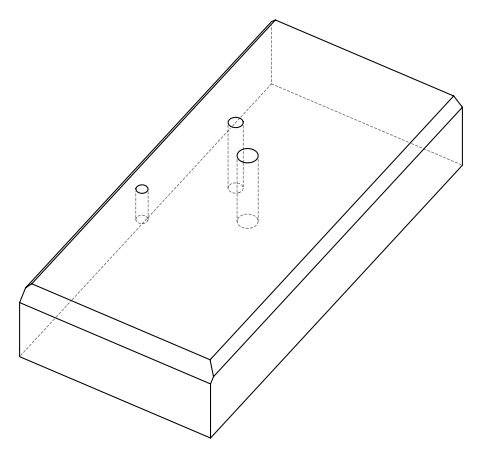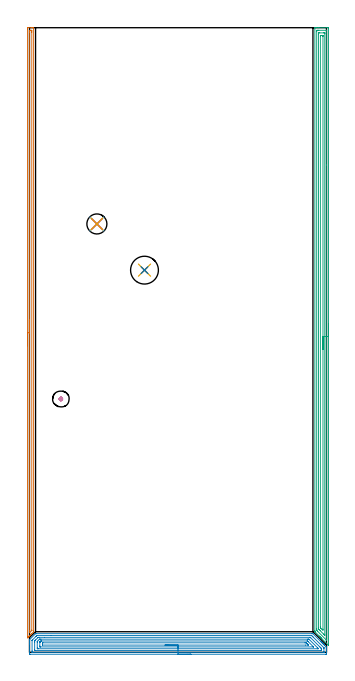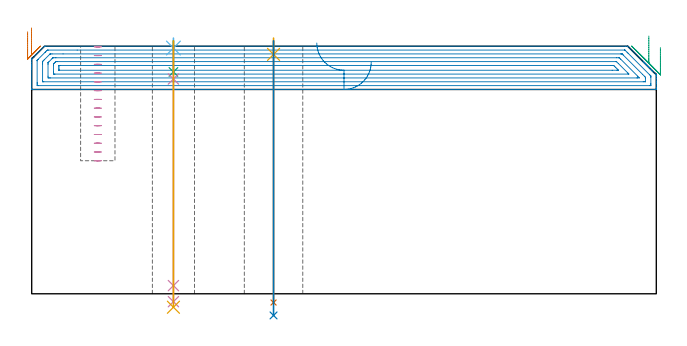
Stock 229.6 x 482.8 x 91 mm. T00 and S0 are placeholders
(PLAN: 11 operations, 7 tool changes, 36.6 min)
(1 AREA_MILL | FG_CHAMFER_SURFACE | UGT0205_001 | 7.69 min | 5424 mm3)
(2 AREA_MILL_1 | FG_CHAMFER_SURFACE_1 | UGT0205_001 | 11.1 min | 28775 mm3)
(3 AREA_MILL_2 | FG_CHAMFER_SURFACE_2 | UGT0205_001 | 15.36 min | 25922 mm3)
(4 MILL_BLIND_HOLE_FROM_SOLID_MATERIAL | STEP1POCKET | UGT0201_128 | Spiral | 0.7 min | 5237 mm3)
(5 SPOT_DRILL | STEP1HOLE | NXT0321_9005460120000 | 0.05 min | 174 mm3)
(6 SPOT_DRILL_1 | STEP1HOLE_1 | NXT0321_9005460120000 | 0.03 min | 16 mm3)
(7 DRILL_THROUGH_HOLE_INTO_CENTER | STEP1HOLE | NXT0301_065 | 0.39 min | 6139 mm3)
(8 DRILL_TO_ENLARGE_THROUGH_HOLE | STEP1HOLE | UGT0301_052 | 0.41 min | 26664 mm3)
(9 DRILL_BLIND_HOLE_INTO_CENTER | STEP1HOLE_1 | UGT0301_185 | 0.05 min | 251 mm3)
(10 GUN_DRILL_THROUGH_HOLE | STEP1HOLE_1 | UGT0307_002 | 0.45 min | 2299 mm3)
(11 SPADE_DRILL_TO_ENLARGE_THROUGH_HOLE | STEP1HOLE_1 | UGT0306_006 | 0.39 min | 14569 mm3)
(TOOL UGT0205_001 | Chamfer Mill 20 x 3 x 45 deg. | D20 FL50 Z2)
(TOOL UGT0201_128 | Carbide End Mill 10.0 | D10 FL15 Z4)
(TOOL NXT0321_9005460120000 | NC Spot Drill, 142deg, 12mm, Carbide, Uncoated | D12 PA142 FL30 Z2)
(TOOL NXT0301_065 | Carbide Drill 9.4mm [860.1-0940-075A1-MM 2214] | D9.4 PA140 FL98 Z2)
(TOOL UGT0301_052 | Twist Drill 21.5 mm | D21.5 PA118 FL150 Z2)
(TOOL UGT0301_185 | Twist Drill 6.3 mm | D6.3 PA118 FL61 Z2)
(TOOL UGT0307_002 | Gun Drill 6 mm | D6 PA130 FL24 Z1)
(TOOL UGT0306_006 | Spade Drill 15.5mm | D15.5 PA132 FL10 Z2)
(OP 1 AREA_MILL)
G17 G21 G94 G90
T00 M6
G54
G17 G0 G90 X-1.5 Y237. S1061 M3
G43 Z101. H0
Z96.3
G94 G1 Y237.038 Z95.428 F250.
Y237.152 Z94.564
Y237.341 Z93.712
Y237.603 Z92.88
Y237.937 Z92.074
Y238.34 Z91.3
Y238.808 Z90.564
Y239.339 Z89.872
Y239.929 Z89.229
Y240.572 Z88.64
Y241.264 Z88.108
Y242. Z87.64
Y242.774 Z87.237
Y243.58 Z86.903
Y244.412 Z86.641
Y245.263 Z86.452
Y246.128 Z86.338
Y247. Z86.3
Y481.849
X-1.499 Y482.17 Z86.301
X-1.493 Y482.736 Z86.304
X-1.491 Y482.792 Z86.305
X-0.93 Y482.8 Z86.866
X1.74 Z89.535
X2.467 Z90.267
X2.735 Z90.534
X3.151 Y482.792 Z90.943
X3.197 Y482.79 Z90.988
X3.2 Y482.617 Z91.
Y16.3
Y15.905 Z90.984
X3.108 Y15.806 Z90.903
X3.075 Y15.774 Z90.873
X1.812 Y14.512 Z89.612
X0.918 Y13.618 Z88.717
X0.85 Y13.548 Z88.646
X0.782 Y13.482 Z88.581
X0.62 Y13.32 Z88.419
X0.553 Y13.252 Z88.35
X0.487 Y13.187 Z88.286
X0.322 Y13.022 Z88.121
X0.257 Y12.955 Z88.053
X0.192 Y12.892 Z87.991
X0.024 Y12.724 Z87.823
X-0.04 Y12.659 Z87.757
X-0.103 Y12.596 Z87.696
X-0.274 Y12.426 Z87.525
X-0.337 Y12.362 Z87.46
X-0.399 Y12.301 Z87.4
X-0.572 Y12.128 Z87.227
X-0.633 Y12.065 Z87.163
X-0.694 Y12.006 Z87.105
X-0.87 Y11.829 Z86.929
X-0.93 Y11.769 Z86.867
X-1.104 Y11.596 Z86.696
X-1.169 Y11.531 Z86.631
X-1.375 Y11.324 Z86.423
X-1.47 Y11.233 Z86.328
X-1.494 Y11.217 Z86.303
X-1.499 Y11.233 Z86.299
X-1.5 Y11.448 Z86.3
Y247.
X-0.086 Z87.714
Y479.534
X-0.082 Y480.382 Z87.718
X-0.08 Y480.423 Z87.72
X-0.04 Y480.79 Z87.76
X0.436 Y480.797 Z88.236
X0.85 Y480.798 Z88.65
X1.327 Y480.797 Z89.127
X1.74 Y480.79 Z89.54
X1.78 Y480.382 Z89.58
X1.783 Y480.339 Z89.583
X1.786 Y479.488 Z89.586
Y479.442
X1.785 Y17.103 Z89.585
X1.782 Y17.011 Z89.582
X1.779 Y16.952 Z89.579
X1.768 Y16.93 Z89.568
X1.74 Y16.897 Z89.54
X1.445 Y16.596 Z89.245
X0.255 Y15.406 Z88.055
X0.105 Y15.26 Z87.905
X-0.04 Y15.122 Z87.76
X-0.079 Y15.406 Z87.721
X-0.082 Y15.448 Z87.718
X-0.086 Y16.3 Z87.714
Y16.346
Y247.
Y247.871 Z87.752
Y248.736 Z87.866
Y249.588 Z88.055
Y250.42 Z88.317
Y251.226 Z88.651
Y252. Z89.054
Y252.736 Z89.523
Y253.428 Z90.054
Y254.071 Z90.643
Y254.66 Z91.286
Y255.191 Z91.978
Y255.66 Z92.714
Y256.063 Z93.488
Y256.397 Z94.294
Y256.659 Z95.126
Y256.848 Z95.978
Y256.962 Z96.843
Y257. Z97.714
G0 Z101.
M5
M2
(OP 2 AREA_MILL_1)
G17 G21 G94 G90
T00 M6
G54
G17 G0 G90 X124.8 Y-1.5 S1061 M3
G43 Z101. H0
Z85.1
G94 G1 X124.762 Z84.228 F250.
X124.648 Z83.363
X124.459 Z82.512
X124.197 Z81.68
X123.863 Z80.874
X123.46 Z80.1
X122.992 Z79.364
X122.46 Z78.672
X121.871 Z78.029
X121.228 Z77.44
X120.536 Z76.908
X119.8 Z76.44
X119.026 Z76.037
X118.22 Z75.703
X117.388 Z75.441
X116.536 Z75.252
X115.672 Z75.138
X114.8 Z75.1
X0.602
X0.166 Y-1.496 Z75.102
X0.01 Y-1.492 Z75.106
X0. Y-1.332 Z75.265
Y6.009 Z82.604
Y6.584 Z83.181
Y6.891 Z83.487
Y7.465 Z84.062
Y7.773 Z84.368
Y8.387 Z84.987
Y9.455 Z86.055
Y9.516 Z86.115
Y9.699 Z86.296
X0.007 Y9.708 Z86.305
X4.688 Y14.388 Z90.987
X4.704 Y14.394 Z90.99
X5.062 Y14.4 Z91.
X218.292
X219.097 Y14.394 Z90.992
X219.114 Y14.387 Z90.985
X224.848 Y8.654 Z85.25
X224.984 Y8.517 Z85.115
X225.149 Y8.352 Z84.95
X225.289 Y8.213 Z84.809
X225.43 Y8.071 Z84.669
X225.585 Y7.916 Z84.514
X225.73 Y7.773 Z84.368
X225.876 Y7.625 Z84.223
X226.021 Y7.481 Z84.078
X226.171 Y7.332 Z83.927
X226.322 Y7.179 Z83.777
X226.456 Y7.045 Z83.643
X226.612 Y6.891 Z83.486
X226.768 Y6.733 Z83.331
X226.892 Y6.609 Z83.207
X227.053 Y6.45 Z83.045
X227.554 Y5.946 Z82.546
X227.809 Y5.692 Z82.29
X227.934 Y5.568 Z82.164
X228.284 Y5.216 Z81.816
X229.381 Y4.119 Z80.718
X229.593 Y3.907 Z80.505
X229.6 Y3.899 Z80.496
Y3.805 Z80.404
Y3.354 Z79.953
Y2.482 Z79.077
Y1.293 Z77.89
Y0.719 Z77.313
Y-0.757 Z75.838
X229.597 Y-1.045 Z75.551
X229.591 Y-1.491 Z75.105
X229.454 Y-1.495 Z75.102
X228.998 Y-1.5 Z75.1
X114.8
Y-0.086 Z76.514
X2.386 Y-0.085 Z76.515
X2.306 Y-0.084 Z76.516
X2.021 Y-0.079 Z76.521
X2.01 Y0.013 Z76.613
X2.003 Y0.215 Z76.815
X2.001 Y0.719 Z77.319
X2. Y1.1 Z77.7
Y9.035 Z85.635
X2.003 Y9.161 Z85.761
X2.008 Y9.223 Z85.823
X2.012 Y9.251 Z85.851
X2.03 Y9.271 Z85.871
X2.286 Y9.536 Z86.136
X2.336 Y9.586 Z86.186
X4.931 Y12.181 Z88.781
X5.062 Y12.313 Z88.913
X5.443 Y12.687 Z89.287
X5.619 Y12.857 Z89.457
X5.756 Y12.979 Z89.579
X5.955 Y12.984 Z89.584
X6.034 Y12.985 Z89.585
X16.72 Y12.986 Z89.586
X217.885 Y12.985 Z89.585
X217.987 Y12.984 Z89.584
X218.037 Y12.981 Z89.581
X218.058 Y12.979 Z89.579
X218.09 Y12.95 Z89.55
X218.292 Y12.756 Z89.356
X218.869 Y12.181 Z88.781
X219.184 Y11.866 Z88.466
X227.214 Y3.836 Z80.436
X227.449 Y3.598 Z80.198
X227.563 Y3.478 Z80.078
X227.589 Y3.449 Z80.049
X227.593 Y3.418 Z80.018
X227.596 Y3.364 Z79.964
X227.6 Y2.983 Z79.583
X227.599 Y0.719 Z77.319
X227.598 Y0.339 Z76.939
X227.59 Y-0.044 Z76.556
X227.586 Y-0.08 Z76.52
X227.569 Y-0.082 Z76.518
X227.519 Y-0.084 Z76.516
X227.418 Y-0.085 Z76.515
X227.214 Y-0.086 Z76.514
X114.8
Y1.328 Z77.928
X4.445 Y1.329 Z77.929
X4.17 Y1.331 Z77.931
X4.079 Y1.332 Z77.932
X4.015 Y1.335 Z77.935
X4.009 Y1.433 Z78.033
X4.003 Y1.6 Z78.2
X4.001 Y1.768 Z78.368
Y7.94 Z84.54
X4.01 Y8.654 Z85.254
X4.017 Y8.806 Z85.406
X4.17 Y8.967 Z85.567
X4.455 Y9.255 Z85.855
X4.735 Y9.536 Z86.136
X6.5 Y11.299 Z87.899
X6.675 Y11.47 Z88.07
X6.737 Y11.526 Z88.126
X6.783 Y11.565 Z88.165
X6.847 Y11.566 Z88.166
X7.465 Y11.57 Z88.17
X11.525 Y11.572 Z88.172
X216.508 Y11.571 Z88.171
X216.783 Y11.569 Z88.169
X216.966 Y11.565 Z88.165
X217.026 Y11.563 Z88.163
X217.051 Y11.542 Z88.142
X217.102 Y11.495 Z88.095
X217.301 Y11.299 Z87.899
X217.4 Y11.201 Z87.801
X224.538 Y4.063 Z80.663
X225.234 Y3.364 Z79.964
X225.43 Y3.164 Z79.764
X225.59 Y2.985 Z79.585
X225.597 Y2.65 Z79.25
X225.599 Y2.482 Z79.082
Y1.434 Z78.034
X225.594 Y1.376 Z77.976
X225.59 Y1.338 Z77.938
X225.566 Y1.335 Z77.935
X225.43 Y1.333 Z77.933
X224.812 Y1.329 Z77.929
X114.8 Y1.328 Z77.928
Y2.743 Z79.343
X6.847
X6.581 Y2.744 Z79.344
X6.115 Y2.75 Z79.35
X6.01 Y2.754 Z79.354
X6. Y3.364 Z79.964
Y7.773 Z84.373
X6.003 Y8.191 Z84.791
X6.007 Y8.295 Z84.895
X6.01 Y8.346 Z84.946
X6.036 Y8.376 Z84.976
X6.132 Y8.479 Z85.079
X6.304 Y8.654 Z85.254
X7.461 Y9.811 Z86.411
X7.739 Y10.085 Z86.685
X7.81 Y10.149 Z86.749
X7.871 Y10.152 Z86.752
X8.005 Y10.155 Z86.755
X8.631 Y10.157 Z86.757
X8.895
X214.987
X215.616 Y10.156 Z86.756
X215.883 Y10.153 Z86.753
X215.955 Y10.15 Z86.75
X216.004 Y10.135 Z86.735
X216.508 Y9.643 Z86.243
X222.786 Y3.364 Z79.964
X223.375 Y2.75 Z79.35
X222.753 Y2.745 Z79.345
X222.489 Y2.743 Z79.343
X114.8
Y4.157 Z80.757
X8.541
X8.362 Y4.159 Z80.759
X8.012 Y4.164 Z80.764
X8.009 Y4.246 Z80.846
X8.001 Y4.869 Z81.469
X8. Y7.514 Z84.114
X8.002 Y7.773 Z84.373
X8.005 Y7.85 Z84.45
X8.01 Y7.888 Z84.488
X8.03 Y7.92 Z84.52
X8.126 Y8.022 Z84.622
X8.249 Y8.15 Z84.75
X8.631 Y8.533 Z85.133
X8.693 Y8.594 Z85.194
X8.756 Y8.654 Z85.254
X8.842 Y8.732 Z85.332
X9.164 Y8.739 Z85.339
X9.344 Y8.742 Z85.342
X214.634 Y8.743 Z85.343
X214.724 Y8.741 Z85.341
X214.813 Y8.738 Z85.338
X214.962 Y8.728 Z85.328
X215.04 Y8.654 Z85.254
X215.616 Y8.086 Z84.686
X219.184 Y4.516 Z81.116
X219.449 Y4.246 Z80.846
X219.525 Y4.164 Z80.764
X219.364 Y4.159 Z80.759
X219.274 Y4.157 Z80.757
X114.8
Y5.571 Z82.171
X10.15 Y5.572 Z82.172
X10.071 Y5.573 Z82.173
X10.026 Y5.576 Z82.176
X10.01 Y5.578 Z82.178
X10.009 Y5.599 Z82.199
X10.003 Y6.009 Z82.609
X10. Y6.419 Z83.019
X10.002 Y6.891 Z83.491
X10.005 Y7.296 Z83.896
X10.01 Y7.322 Z83.922
X10.029 Y7.324 Z83.924
X10.083 Y7.327 Z83.927
X10.194 Y7.328 Z83.928
X10.415 Y7.329 Z83.929
X212.939
X213.389 Y7.328 Z83.928
X213.831 Y7.324 Z83.924
X213.893 Y7.322 Z83.922
X213.926 Y7.315 Z83.915
X213.959 Y7.284 Z83.884
X214.096 Y7.153 Z83.753
X214.361 Y6.891 Z83.491
X214.724 Y6.529 Z83.129
X215.242 Y6.009 Z82.609
X215.616 Y5.63 Z82.23
X215.659 Y5.578 Z82.178
X215.616 Y5.577 Z82.177
X215.165 Y5.573 Z82.173
X213.383 Y5.571 Z82.171
X114.8
X113.928 Z82.209
X113.064 Z82.323
X112.212 Z82.512
X111.38 Z82.774
X110.574 Z83.108
X109.8 Z83.511
X109.064 Z83.98
X108.372 Z84.511
X107.729 Z85.1
X107.14 Z85.743
X106.608 Z86.435
X106.14 Z87.171
X105.737 Z87.945
X105.403 Z88.751
X105.141 Z89.583
X104.952 Z90.435
X104.838 Z91.299
X104.8 Z92.171
G0 Z101.
M5
M2
(OP 3 AREA_MILL_2)
G17 G21 G94 G90
T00 M6
G54
G17 G0 G90 X231.1 Y254.1 S1061 M3
G43 Z101. H0
Z90.5
G94 G1 Y254.062 Z89.628 F250.
Y253.948 Z88.764
Y253.759 Z87.912
Y253.497 Z87.08
Y253.163 Z86.274
Y252.76 Z85.5
Y252.292 Z84.764
Y251.76 Z84.072
Y251.171 Z83.429
Y250.528 Z82.84
Y249.836 Z82.308
Y249.1 Z81.84
Y248.326 Z81.437
Y247.52 Z81.103
Y246.688 Z80.841
Y245.836 Z80.652
Y244.972 Z80.538
Y244.1 Z80.5
Y5.572
X231.093 Y5.419 Z80.506
X230.929 Y5.572 Z80.671
X230.903 Y5.597 Z80.697
X226.014 Y10.485 Z85.584
X225.85 Y10.647 Z85.745
X225.691 Y10.808 Z85.906
X225.567 Y10.932 Z86.031
X225.411 Y11.087 Z86.185
X225.259 Y11.24 Z86.339
X225.12 Y11.378 Z86.477
X224.971 Y11.527 Z86.624
X224.827 Y11.672 Z86.771
X224.674 Y11.825 Z86.924
X224.532 Y11.966 Z87.064
X224.394 Y12.105 Z87.204
X224.227 Y12.272 Z87.371
X224.092 Y12.406 Z87.504
X223.962 Y12.537 Z87.636
X221.016 Y15.483 Z90.582
X220.656 Y15.845 Z90.943
X220.607 Y15.899 Z90.992
X220.604 Y15.935 Z90.994
X220.6 Y16.739 Z91.
Y482.628
X220.607 Y482.79 Z90.993
X220.92 Y482.8 Z90.68
X221.22 Z90.38
X221.895 Z89.7
X223.111 Z88.485
X223.653 Z87.942
X230.076 Z81.521
X230.684 Y482.795 Z80.913
X231.092 Y482.79 Z80.505
X231.096 Y482.601 Z80.502
X231.099 Y482.182 Z80.501
X231.1 Y244.1 Z80.5
X229.686 Z81.914
X229.685 Y9.713 Z81.915
Y9.592 Z81.916
X229.68 Y9.334 Z81.92
X229.679 Y9.287 Z81.921
X229.645 Y9.314 Z81.955
X229.6 Y9.355 Z82.
X229.359 Y9.592 Z82.241
X222.774 Y16.177 Z88.826
X222.216 Y16.739 Z89.384
X222.026 Y16.936 Z89.574
X222.021 Y17.125 Z89.579
X222.015 Y17.51 Z89.585
Y17.632
X222.014 Y18.404 Z89.586
X222.015 Y480.273 Z89.585
X222.016 Y480.395 Z89.584
X222.021 Y480.771 Z89.579
X222.384 Y480.791 Z89.216
X222.774 Y480.797 Z88.826
X223.255 Y480.8 Z88.345
X223.653 Z87.947
X229.407 Z82.193
X229.604 Y480.798 Z81.996
X229.636 Y480.796 Z81.964
X229.668 Y480.79 Z81.932
X229.679 Y480.781 Z81.921
X229.68 Y480.756 Z81.92
X229.685 Y480.517 Z81.915
X229.686 Y376.582 Z81.914
Y244.1
X228.272 Z83.328
X228.271 Y13.831 Z83.329
X228.266 Y13.165 Z83.334
X228.265 Y13.155 Z83.335
X228.242 Y13.165 Z83.358
X228.047 Y13.355 Z83.553
X227.341 Y14.059 Z84.259
X224.66 Y16.739 Z86.94
X223.767 Y17.632 Z87.833
X223.653 Y17.748 Z87.947
X223.464 Y17.945 Z88.136
X223.443 Y17.968 Z88.157
X223.435 Y18.025 Z88.165
X223.432 Y18.146 Z88.168
X223.43 Y18.297 Z88.17
X223.429 Y18.525 Z88.171
X223.428 Y18.753 Z88.172
X223.429 Y477.943 Z88.171
X223.431 Y478.608 Z88.169
X223.433 Y478.722 Z88.167
X223.435 Y478.776 Z88.165
X223.442 Y478.791 Z88.158
X223.468 Y478.796 Z88.132
X223.653 Y478.798 Z87.947
X224.343 Y478.8 Z87.257
X227.168 Z84.432
X227.86 Y478.799 Z83.74
X228.047 Y478.795 Z83.553
X228.235 Y478.79 Z83.365
X228.265 Y478.778 Z83.335
X228.267 Y478.744 Z83.333
X228.27 Y478.684 Z83.33
X228.271 Y478.608 Z83.329
Y478.38
X228.272 Y244.1 Z83.328
X226.857 Z84.743
Y17.949
X226.855 Y17.632 Z84.745
X226.85 Y17.062 Z84.75
X226.289 Y17.566 Z85.311
X226.219 Y17.632 Z85.381
X225.233 Y18.616 Z86.367
X225.044 Y18.809 Z86.556
X224.913 Y18.948 Z86.687
X224.849 Y19.018 Z86.751
X224.848 Y19.032 Z86.752
X224.845 Y19.101 Z86.755
X224.843 Y19.419 Z86.757
Y19.996
Y475.928
X224.844 Y476.504 Z86.756
X224.847 Y476.698 Z86.753
X224.85 Y476.766 Z86.75
X224.853 Y476.79 Z86.747
X224.875 Y476.792 Z86.725
X224.982 Y476.796 Z86.618
X225.411 Y476.8 Z86.189
X226.311 Z85.289
X226.718 Y476.793 Z84.882
X226.819 Y476.79 Z84.781
X226.851 Y476.778 Z84.749
X226.853 Y476.746 Z84.747
X226.855 Y476.662 Z84.745
X226.857 Y476.245 Z84.743
Y475.928
Y244.1
Y243.228 Z84.781
Y242.364 Z84.895
Y241.512 Z85.083
Y240.68 Z85.346
Y239.874 Z85.68
Y239.1 Z86.082
Y238.364 Z86.551
Y237.672 Z87.082
Y237.029 Z87.672
Y236.44 Z88.315
Y235.908 Z89.007
Y235.44 Z89.743
Y235.037 Z90.517
Y234.703 Z91.322
Y234.441 Z92.154
Y234.252 Z93.006
Y234.138 Z93.871
Y234.1 Z94.743
G0 Z101.
M5
M2
(OP 4 MILL_BLIND_HOLE_FROM_SOLID_MATERIAL)
G17 G21 G94 G90
T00 M6
G54
G17 G0 G90 X24.3 Y195.8 S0 M3
G43 Z101. H0
Z90.779
G94 G3 X24.93 Y196.47 R0.631 F250.
X24.218 Y197.097 R0.67
X23.003 Y195.718 R1.3
X24.218 Y197.097 R-1.3
X23.61 Y196.408 R0.65
X24.3 Y195.8 R0.65
G0 Z87.557
G3 X24.93 Y196.47 R0.631
X24.218 Y197.097 R0.67
X23.003 Y195.718 R1.3
X24.218 Y197.097 R-1.3
X23.61 Y196.408 R0.65
X24.3 Y195.8 R0.65
G0 Z84.336
G3 X24.93 Y196.47 R0.631
X24.218 Y197.097 R0.67
X23.003 Y195.718 R1.3
X24.218 Y197.097 R-1.3
X23.61 Y196.408 R0.65
X24.3 Y195.8 R0.65
G0 Z81.114
G3 X24.93 Y196.47 R0.631
X24.218 Y197.097 R0.67
X23.003 Y195.718 R1.3
X24.218 Y197.097 R-1.3
X23.61 Y196.408 R0.65
X24.3 Y195.8 R0.65
G0 Z77.893
G3 X24.93 Y196.47 R0.631
X24.218 Y197.097 R0.67
X23.003 Y195.718 R1.3
X24.218 Y197.097 R-1.3
X23.61 Y196.408 R0.65
X24.3 Y195.8 R0.65
G0 Z74.671
G3 X24.93 Y196.47 R0.631
X24.218 Y197.097 R0.67
X23.003 Y195.718 R1.3
X24.218 Y197.097 R-1.3
X23.61 Y196.408 R0.65
X24.3 Y195.8 R0.65
G0 Z71.45
G3 X24.93 Y196.47 R0.631
X24.218 Y197.097 R0.67
X23.003 Y195.718 R1.3
X24.218 Y197.097 R-1.3
X23.61 Y196.408 R0.65
X24.3 Y195.8 R0.65
G0 Z68.229
G3 X24.93 Y196.47 R0.631
X24.218 Y197.097 R0.67
X23.003 Y195.718 R1.3
X24.218 Y197.097 R-1.3
X23.61 Y196.408 R0.65
X24.3 Y195.8 R0.65
G0 Z65.007
G3 X24.93 Y196.47 R0.631
X24.218 Y197.097 R0.67
X23.003 Y195.718 R1.3
X24.218 Y197.097 R-1.3
X23.61 Y196.408 R0.65
X24.3 Y195.8 R0.65
G0 Z61.786
G3 X24.93 Y196.47 R0.631
X24.218 Y197.097 R0.67
X23.003 Y195.718 R1.3
X24.218 Y197.097 R-1.3
X23.61 Y196.408 R0.65
X24.3 Y195.8 R0.65
G0 Z58.564
G3 X24.93 Y196.47 R0.631
X24.218 Y197.097 R0.67
X23.003 Y195.718 R1.3
X24.218 Y197.097 R-1.3
X23.61 Y196.408 R0.65
X24.3 Y195.8 R0.65
G0 Z55.343
G3 X24.93 Y196.47 R0.631
X24.218 Y197.097 R0.67
X23.003 Y195.718 R1.3
X24.218 Y197.097 R-1.3
X23.61 Y196.408 R0.65
X24.3 Y195.8 R0.65
G0 Z52.121
G3 X24.93 Y196.47 R0.631
X24.218 Y197.097 R0.67
X23.003 Y195.718 R1.3
X24.218 Y197.097 R-1.3
X23.61 Y196.408 R0.65
X24.3 Y195.8 R0.65
G0 Z48.9
G3 X24.93 Y196.47 R0.631
X24.218 Y197.097 R0.67
X23.003 Y195.718 R1.3
X24.218 Y197.097 R-1.3
X23.61 Y196.408 R0.65
X24.3 Y195.8 R0.65
G0 Z101.
M5
M2
(OP 5 SPOT_DRILL)
G17 G21 G94 G90
T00 M6
G54
G17 G0 G90 X88.9 Y295.4 S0 M3
G43 Z101. H0
G94 G81 G98 Z88. F250. R94.
G80
M5
M2
(OP 6 SPOT_DRILL_1)
G17 G21 G94 G90
T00 M6
G54
G17 G0 G90 X52.1 Y331.1 S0 M3
G43 Z101. H0
G94 G81 G98 Z90.333 F250. R94.
G80
M5
M2
(OP 7 DRILL_THROUGH_HOLE_INTO_CENTER)
G17 G21 G94 G90
T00 M6
G54
G17 G0 G90 X88.9 Y295.4 S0 M3
G43 Z101. H1
G94 G73 G98 Z-3.211 F250. Q8.565 R93.
G80
M5
M2
(OP 8 DRILL_TO_ENLARGE_THROUGH_HOLE)
G17 G21 G94 G90
T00 M6
G54
G17 G0 G90 X88.9 Y295.4 S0 M3
G43 Z101. H0
G94 G73 G98 Z-7.959 F250. Q19.792 R93.
G80
M5
M2
(OP 9 DRILL_BLIND_HOLE_INTO_CENTER)
G17 G21 G94 G90
T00 M6
G54
G17 G0 G90 X52.1 Y331.1 S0 M3
G43 Z101. H0
G94 G81 G98 Z81.55 F250. R93.
G80
M5
M2
(OP 10 GUN_DRILL_THROUGH_HOLE)
G17 G21 G94 G90
T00 M6
G54
G17 G0 G90 X52.1 Y331.1 M8
G43 Z101. H0
Z91.49
S716 M3
G94 G1 Z78.954 F125. M26
G4 X.084
Z3. F250.
G4 X.084
Z-2.899 F125.
G4 X.084
M5
M9
G0 Z91.49
Z101.
M2
(OP 11 SPADE_DRILL_TO_ENLARGE_THROUGH_HOLE)
G17 G21 G94 G90
T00 M6
G54
G17 G0 G90 X52.1 Y331.1 S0 M3
G43 Z101. H0
G94 G73 G98 Z-4.951 F250. Q13.707 R93.
G80
M5
M2
